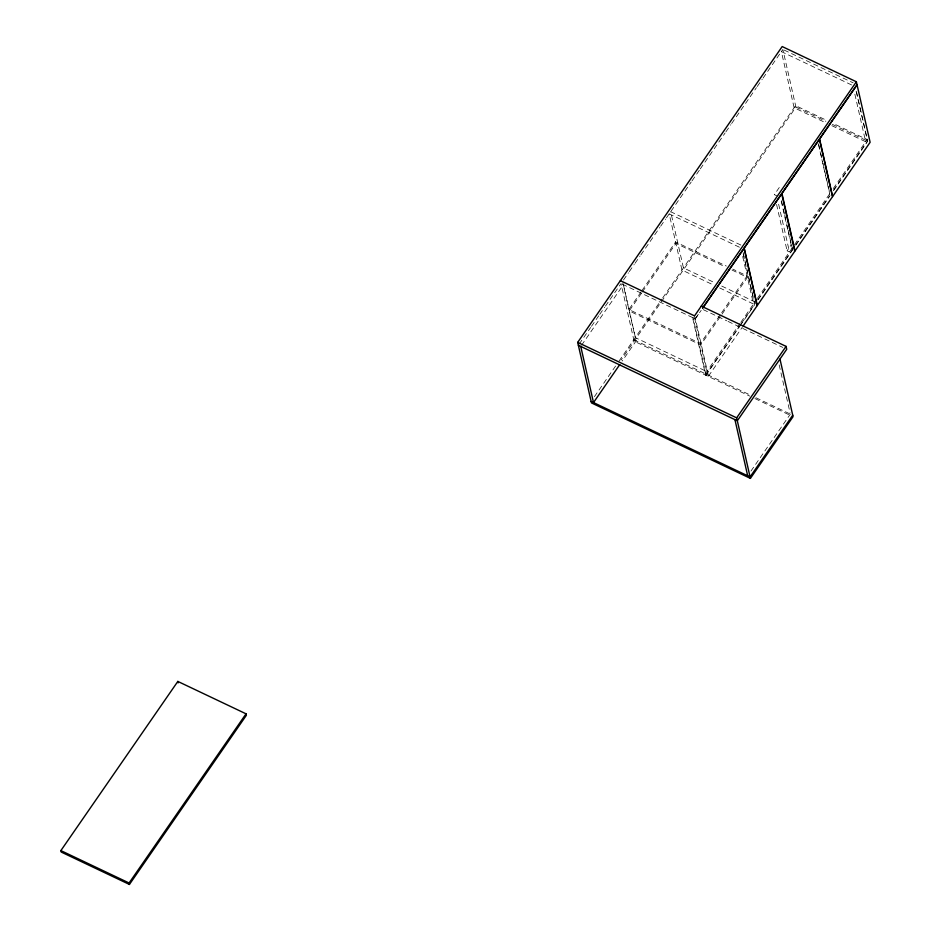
<?xml version="1.0" encoding="UTF-8"?>
<svg xmlns="http://www.w3.org/2000/svg" width="931" height="931" viewBox="0 0 931 931"><rect width="100%" height="100%" fill="white"/><g stroke="black" fill="none" stroke-linecap="round" stroke-linejoin="round"><path stroke-width="0.7" stroke-dasharray="4.66 3.49" d="M579.175 344.098L590.661 327.479M591.488 326.292L598.866 315.609M599.692 314.422L604.615 307.3M605.429 306.113L621.024 283.571L634.116 341.188L749.711 396.082M623.502 279.987L628.448 272.818M629.275 271.619L634.232 264.451M635.058 263.264L640.016 256.095M640.842 254.896L659.823 227.432M660.649 226.233L665.607 219.064M666.433 217.877L691.198 182.034M692.024 180.847L699.46 170.094M700.287 168.895L725.051 133.063M725.877 131.876L730.835 124.707M731.661 123.509L756.426 87.677M757.252 86.478L762.21 79.321M763.036 78.123L782.855 49.459L795.947 107.077L620.989 360.181M581.561 345.226L623.409 284.7L636.164 340.862L622.222 361.042M641.168 291.729L628.879 309.511L700.415 343.469L720.897 313.852M641.994 290.542L675.58 241.955L726.296 266.045M641.506 293.184L629.216 310.954L700.74 344.924L721.222 315.295M642.32 291.997L675.906 243.41L725.33 266.871M594.409 396.699L615.728 365.848M619.01 361.1L661.86 299.119M662.674 297.932L795.609 105.622L826.821 120.448M779.27 187.492L774.336 194.637L776.722 195.778M622.327 284.188L695.201 318.798L700.147 311.629M695.399 318.716L693.013 317.587L706.07 375.042L708.456 376.171L695.399 318.716L701.171 310.36M721.711 312.665L747.104 275.925L732.802 269.129M722.037 314.108L747.442 277.38L731.836 269.967M778.63 204.203L789.476 251.94L787.091 250.811L791.21 244.853M705.314 373.703L739.982 323.534M740.808 322.347L754.971 301.865L719.861 285.189M757.322 298.455L793.654 245.9M794.48 244.702L829.987 193.345M833.292 188.562L867.145 139.592L833.326 123.532M740.32 324.989L705.64 375.158L692.548 317.529M741.146 323.79L756.833 301.097M757.659 299.91L792.339 249.741M795.633 244.958L829.486 195.987M833.617 190.017L867.471 141.047L855.973 90.447M706.07 375.042L739.063 327.305M739.889 326.118L754.738 304.635L742.961 252.778M758.16 299.677L792.374 250.183L781.237 201.131M795.889 245.109L830.103 195.615M833.524 190.669L867.739 141.175L856.276 90.714M708.456 376.171L742.275 327.247M750.968 471.051L790.349 414.086M784.146 50.076L853.122 82.824M851.597 84.954L781.365 51.601L794.131 107.763L825.343 122.589M795.947 107.077L825.855 121.286M832.361 124.37L867.471 141.047M831.848 125.673L865.655 141.733L854.495 92.588M740.913 245.074L670.681 211.721L683.447 267.895L714.659 282.71M739.423 247.215L669.203 213.874L681.957 270.037L713.169 284.863M719.675 287.947L753.493 304.006L742.321 254.861M703.254 309.639L726.727 320.788M728.03 321.416L782.808 347.426M633.778 339.734L750.7 395.256M755.949 397.746L790.105 413.969M754.971 398.584L790.431 415.424M818.803 144.922L820.397 151.939M820.711 153.336L822.62 161.75M822.934 163.146L826.123 177.158M826.437 178.566L829.626 192.577M818.314 143.77L829.777 194.218M781.481 200.77L783.076 207.788M783.39 209.184L784.344 213.385M784.67 214.793L786.579 223.196M786.893 224.604L787.847 228.805M788.173 230.201L791.35 244.225M791.676 245.621L792.63 249.822M776.57 204.471L787.091 250.811M779.177 364.94L790.035 412.689M743.124 252.534L748.221 274.959M748.536 276.367L751.724 290.379M752.039 291.775L753.947 300.189M694.538 315.888L695.201 318.798M694.666 318.204L706.792 371.562L635.268 337.592L622.827 282.826"/><path stroke-width="1.4" d="M60.876 850.597L177.833 681.422L246.04 713.821L246.378 715.276L129.432 884.45L61.213 852.051L60.876 850.597L129.095 882.995L129.432 884.45M129.095 882.995L246.04 713.821M779.969 359.052L793.061 416.669L750.398 478.383L591.453 402.902L577.697 342.375L782.191 46.55L856.369 81.777L870.124 142.303L832.651 196.511L819.594 139.056L857.067 84.849M619.755 364.603L593.501 402.576L580.746 346.413M856.369 81.777L694.538 315.888L620.36 280.662M702.626 308.045L857.032 84.686M702.824 307.975L744.067 248.309L757.124 305.764L743.101 326.048M750.398 478.383L736.654 417.856L786.067 346.379L701.287 306.113M792.735 415.214L750.072 476.94L591.127 401.447M577.697 342.375L736.654 417.856M578.36 345.285L737.305 420.765L786.73 349.288L786.067 346.379M734.931 419.637L747.686 475.799M177.833 681.422L178.158 682.877M781.714 193.857L744.241 248.065L757.287 305.519L794.76 251.312L781.714 193.857M819.431 139.289L781.959 193.497L795.004 250.963L832.477 196.755L819.431 139.289"/></g></svg>
